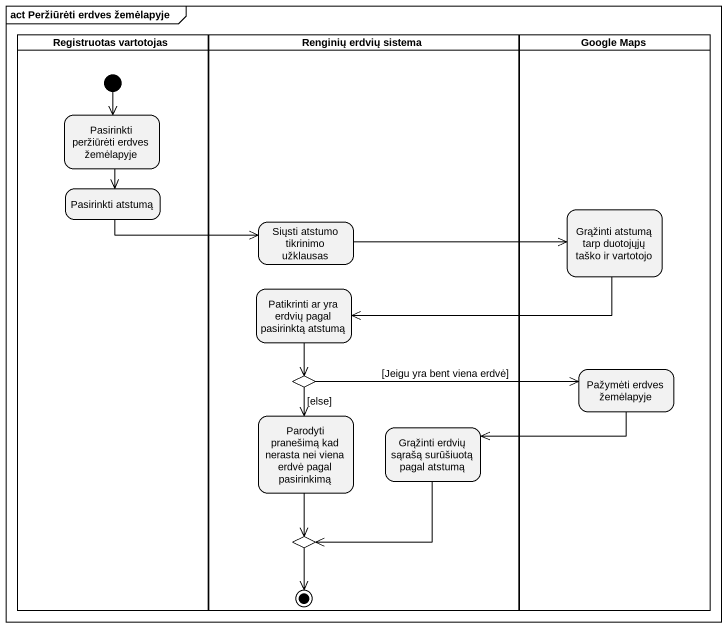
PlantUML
@startuml
mainframe act Peržiūrėti erdves žemėlapyje
hide empty description
state "Registruotas vartotojas" as Registruotas_vartotojas <<partition>> {
  state "Pasirinkti peržiūrėti erdves žemėlapyje" as Pasirinkti_peržiūrėti
  state "Pasirinkti atstumą" as Pasirinkti_atstumą
  [*] --> Pasirinkti_peržiūrėti
}
state "Renginių erdvių sistema" as Renginių_erdvių_sistema <<partition>> {
  state "Siųsti atstumo tikrinimo užklausas" as Siųsti_atstumo_tikrinimo
  state "Patikrinti ar yra erdvių pagal pasirinktą atstumą" as Patikrinti_ar_yra_erdvių
  state choice1 <<choice>>
  state "Parodyti pranešimą kad nerasta nei viena erdvė pagal pasirinkimą" as Parodyti_pranešimą_kad
  state "Grąžinti erdvių sąrašą surūšiuotą pagal atstumą" as Grąžinti_erdvių_sąrašą
  state choice2 <<choice>>
  choice2 --> [*]
}
state "Google Maps" as Google_Maps <<partition>> {
  state "Grąžinti atstumą tarp duotojųjų taško ir vartotojo" as Grąžinti_atstumą_tarp
  state "Pažymėti erdves žemėlapyje" as Pažymėti_erdves_žemėlapyje
}
Pasirinkti_peržiūrėti --> Pasirinkti_atstumą
Pasirinkti_atstumą -right-> Siųsti_atstumo_tikrinimo
Grąžinti_atstumą_tarp -left-> Patikrinti_ar_yra_erdvių
Siųsti_atstumo_tikrinimo -right-> Grąžinti_atstumą_tarp
Patikrinti_ar_yra_erdvių --> choice1
choice1 -right-> Pažymėti_erdves_žemėlapyje : [Jeigu yra bent viena erdvė]
choice1 --> Parodyti_pranešimą_kad : [else]
Pažymėti_erdves_žemėlapyje -left-> Grąžinti_erdvių_sąrašą
Parodyti_pranešimą_kad --> choice2
Grąžinti_erdvių_sąrašą --> choice2
@enduml
